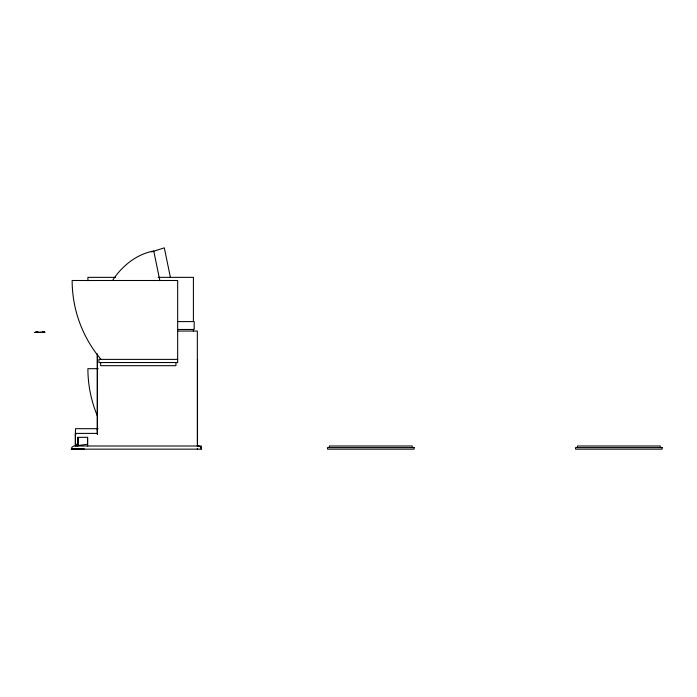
<?xml version="1.0" encoding="UTF-8"?>
<svg xmlns="http://www.w3.org/2000/svg" width="697" height="697" viewBox="0 0 697 697"><rect width="100%" height="100%" fill="white"/><g stroke="black" fill="none" stroke-linecap="round" stroke-linejoin="round"><path stroke-width="1.05" d="M97.345 434.24L97.345 354.764M98.033 428.681L75.459 428.681L75.459 446.002L201.285 446.002L201.276 449.156L71.364 449.156L84.354 449.156M112.6 280.429C121.975 266.001 136.525 254.152 153.749 250.998L159.883 280.752M151.545 251.922L164.309 247.844L170.443 277.598M75.616 444.268L75.616 445.845L87.508 444.268L87.508 437.341M115.615 277.354L87.9 277.354A122.289 122.289 0 0 0 87.944 280.725M158.08 277.354L193.409 277.354L193.409 321.657M177.7 321.596L194.193 321.596L194.193 329.472L177.7 329.472M177.413 331.049L197.347 331.049L197.347 446.428M177.665 359.391L98.922 359.391L98.922 362.536L177.665 362.536L177.665 280.499L72.148 280.499A122.289 122.289 0 0 0 99.009 356.969L100.978 359.391M98.19 368.687L87.9 368.687A122.289 122.289 0 0 0 97.545 416.283M97.345 433.403L75.302 433.403L75.302 446.002M77.977 438.762L77.977 441.907M77.977 441.75L78.134 438.762M75.459 444.268L77.82 444.268M75.145 446.002L74.518 446.002A3.154 3.154 0 0 0 71.364 449.156M83.98 448.999L71.747 448.842M97.345 428.55L97.345 430.72M660.259 447.579L660.259 446.002L577.43 446.002L577.43 447.579M412.232 447.579L412.232 446.002L329.393 446.002L329.393 447.579M197.504 359.391L197.504 446.002M197.347 448.537L197.347 449.156M193.409 329.219L193.409 331.389M175.932 362.536L175.932 365.69L100.656 365.69L100.656 362.536M97.345 353.893L97.345 434.309M87.665 446.002L87.665 437.341L77.82 437.341L77.82 445.845M77.977 437.341L77.977 445.845M76.452 433.412L76.452 433.935M44.259 332.46L35.05 332.46M44.059 332.303L44.059 331.598L42.334 331.598L42.334 332.303M43.902 331.598L43.902 332.303M37.838 332.303L37.838 331.598L36.113 331.598L36.113 332.303M36.27 331.598L36.27 332.303M198.14 446.002A3.154 3.154 0 0 1 201.285 449.156M44.852 332.303L34.85 332.46L44.852 332.303M414.123 447.579L327.503 447.579L327.503 449.156L414.123 449.156L414.123 447.579M662.15 447.579L575.539 447.579L575.539 449.156L662.15 449.156L662.15 447.579"/></g></svg>
